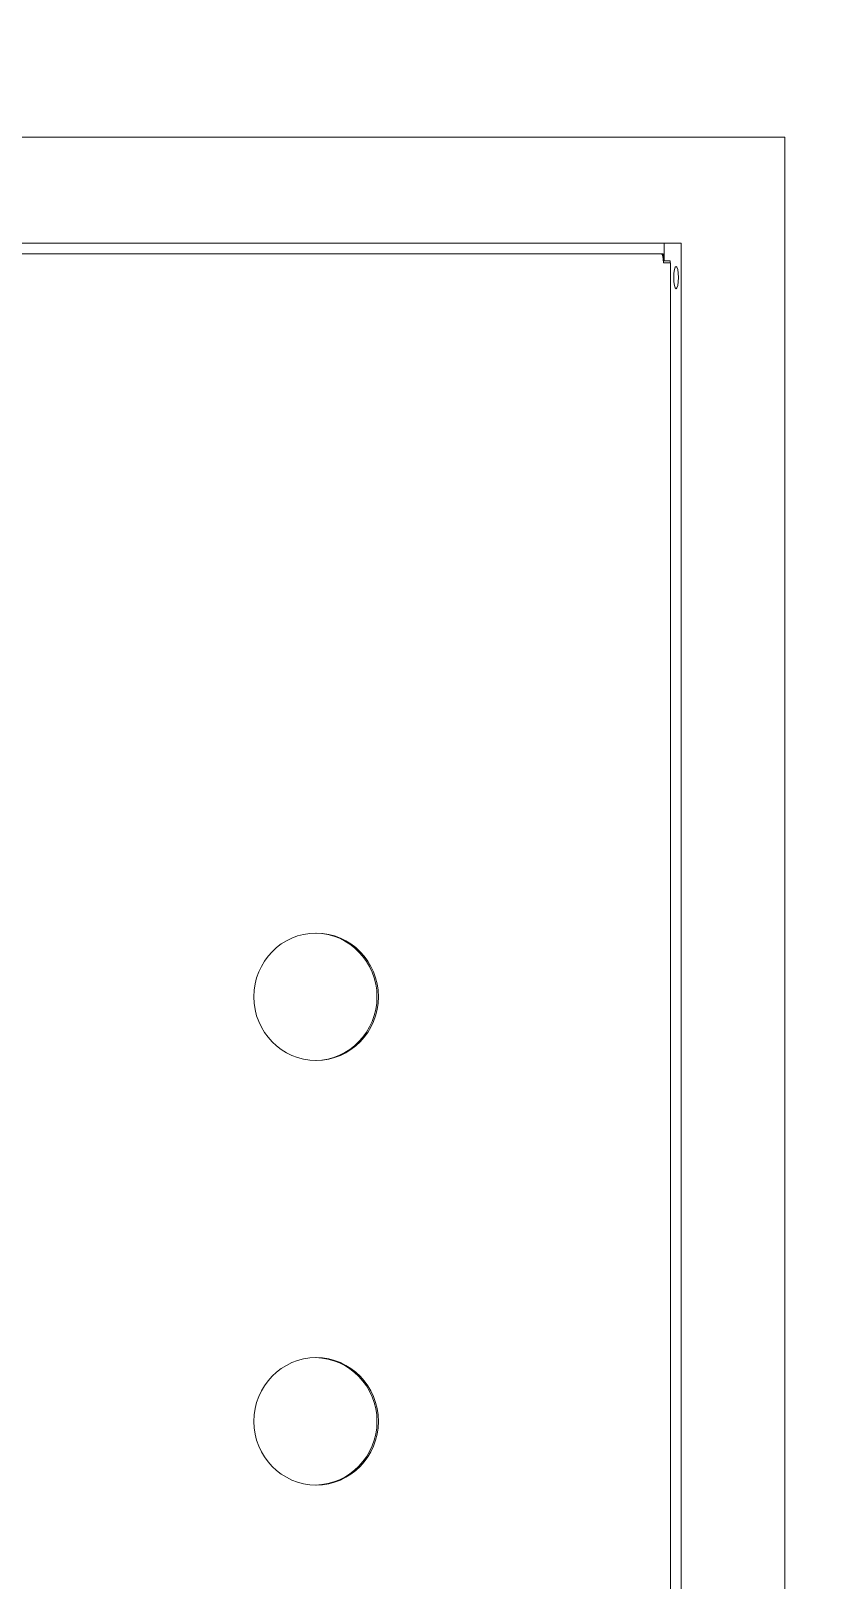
# Model space of a CAD drawing. Header units: millimetres. Extents: x 4969 to 37601, y -771 to 6478.
# Drawn here: x 10624.9 to 10813.1, y 3275.8 to 3640.7 of the extents above; entities that cross this region are included whole.
import ezdxf

# ---------------------------------------------------------------- set-up
doc = ezdxf.new("R2010")
doc.units = ezdxf.units.MM
doc.header["$LTSCALE"] = 7
doc.header["$MEASUREMENT"] = 0
doc.layers.get('0').update_dxf_attribs({"linetype": 'CONTINUOUS'})
doc.layers.add('REMOTE BOX ASSY(OP)$0$가시적인 것(ISO)', color=3, linetype='CONTINUOUS', lineweight=5)
doc.styles.get("Standard").update_dxf_attribs({"font": 'ISOCP'})
doc.dimstyles.new('PS-20', dxfattribs={"dimscale": 20, "dimtxt": 3.2, "dimasz": 2.5, "dimexe": 2, "dimexo": 2.5, "dimgap": 2, "dimtad": 1, "dimtoh": 1, "dimrnd": 0.05, "dimzin": 12, "dimdsep": 46, "dimtxsty": 'Standard', "dimcen": 0, "dimclrt": 2, "dimazin": 3, "dimtfac": 1, "dimtofl": 0, "dimtmove": 0, "dimatfit": 3, "dimfxl": 0, "dimtolj": 1, "dimtzin": 0, "dimarcsym": 0})

# ---------------------------------------------------------------- blocks, each defined once
blk = doc.blocks.new('A$C110D02F4')
at = {"layer": 'REMOTE BOX ASSY(OP)$0$가시적인 것(ISO)'}
for p, q in [((0, 700), (-635.8, 700)), ((0, 0), (0, 700)), ((-611.34, 675), (-24.45, 675)), ((-607.62, 672.5), (-29.05, 672.5)), ((-28.63, 672.5), (-29.05, 672.5)), ((-28.63, 670.98), (-28.63, 672.5)), ((-28.4, 675), (-28.4, 670.83)), ((-24.45, 675), (-24.45, 25)), ((-28.56, 670.83), (-28.62, 670.83)), ((-26.95, 670.4), (-28.61, 670.4)), ((-28.56, 670.83), (-26.99, 670.83)), ((-28.56, 670.4), (-28.56, 670.83)), ((-26.99, 670.4), (-26.99, 670.83)), ((-26.95, 29.6), (-26.95, 670.4))]:
    blk.add_line(p, q, dxfattribs=at)
for centre, major_axis, ratio, start_param, end_param in [((-29.05, 670.4), (0, 2.1), 0.207912, 4.712389, 6.283185), ((-110.72, 497.5), (0, -15), 0.978148, 0.011337, 3.130256), ((-110.72, 397.5), (0, -15), 0.978148, 0.011337, 3.130256)]:
    blk.add_ellipse(centre, major_axis=major_axis, ratio=ratio, start_param=start_param, end_param=end_param, dxfattribs=at)
for centre, major_axis, ratio in [((-25.62, 666.9), (0, 2.65), 0.207912), ((-110.38, 497.5), (0, 15), 0.978148), ((-110.38, 397.5), (0, 15), 0.978148)]:
    blk.add_ellipse(centre, major_axis=major_axis, ratio=ratio, dxfattribs=at)

msp = doc.modelspace()

# ---------------------------------------------------------------- block references
msp.add_blockref('A$C110D02F4', (10802.462, 2915.664, -0.01))

# ---------------------------------------------------------------- leaders
at = {"annotation_type": 0, "has_hookline": 1, "hookline_direction": 0, "text_width": 970.506}
msp.add_leader([(9583.55, 3493.032, -0.01), (10121.435, 4071.076, -0.01), (10171.435, 4071.076, -0.01)], dimstyle='PS-20', dxfattribs=at)

doc.saveas('drawing.dxf')
